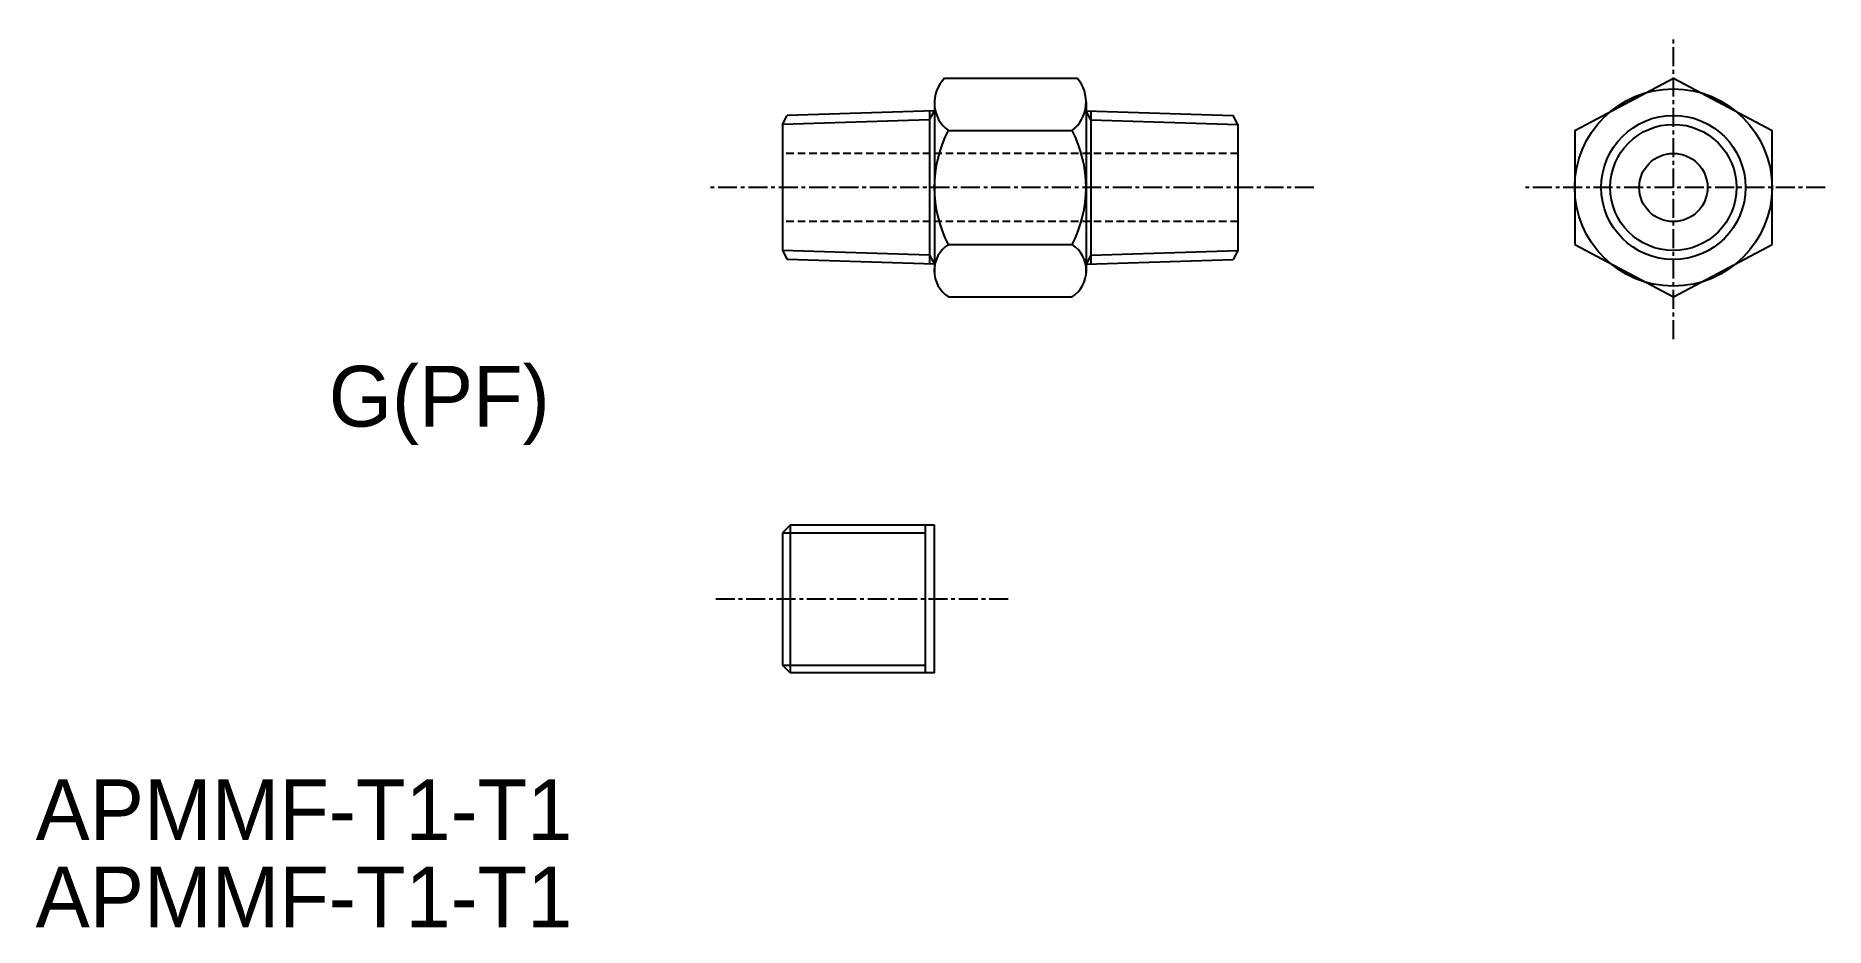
# Model space of a CAD drawing. Extents: x 87 to 205, y 164 to 223.
import ezdxf

# ---------------------------------------------------------------- set-up
doc = ezdxf.new("R2010")
doc.units = 0
doc.linetypes.add('CENTER', pattern=[2, 1.25, -0.25, 0.25, -0.25])
doc.linetypes.add('DASHED', pattern=[0.75, 0.5, -0.25])
doc.layers.get('0').update_dxf_attribs({"linetype": 'CONTINUOUS'})
doc.layers.add('CENTER', color=1, linetype='CENTER')

msp = doc.modelspace()

# ---------------------------------------------------------------- linework, layer by layer
at = {"color": 7, "linetype": 'CONTINUOUS'}
for p, q in [((147.22, 219.87), (155.94, 219.87)), ((188.72, 216.42), (195.22, 219.87)), ((195.22, 219.87), (201.72, 216.42)), ((146.54, 218.3), (146.54, 207.04)), ((156.54, 218.3), (156.54, 207.04)), ((136.54, 216.83), (136.84, 217.42)), ((146.54, 217.72), (136.84, 217.42)), ((146.23, 217.71), (146.23, 207.63)), ((156.54, 217.72), (166.23, 217.42)), ((156.84, 217.71), (156.84, 207.63)), ((166.54, 216.83), (166.23, 217.42)), ((136.54, 216.83), (136.54, 208.51)), ((147.47, 216.42), (155.61, 216.42)), ((166.54, 216.83), (166.54, 208.51)), ((188.72, 216.42), (188.72, 208.92)), ((201.72, 208.92), (201.72, 216.42)), ((147.47, 208.92), (155.61, 208.92)), ((188.72, 208.92), (195.22, 205.47)), ((195.22, 205.47), (201.72, 208.92)), ((136.54, 208.51), (136.84, 207.92)), ((146.54, 207.62), (136.84, 207.92)), ((156.54, 207.62), (166.23, 207.92)), ((166.54, 208.51), (166.23, 207.92)), ((147.47, 205.47), (155.61, 205.47))]:
    msp.add_line(p, q, dxfattribs=at)
at = {"color": 3, "linetype": 'CONTINUOUS'}
for p, q in [((146.23, 217.13), (136.54, 216.83)), ((146.23, 217.13), (146.54, 217.72)), ((156.84, 217.13), (156.54, 217.72)), ((156.84, 217.13), (166.54, 216.83)), ((146.23, 208.21), (136.54, 208.51)), ((146.23, 208.21), (146.54, 207.62)), ((156.84, 208.21), (156.54, 207.62)), ((156.84, 208.21), (166.54, 208.51))]:
    msp.add_line(p, q, dxfattribs=at)
at = {"color": 3, "linetype": 'DASHED'}
for p, q in [((166.54, 214.92), (136.54, 214.92)), ((166.54, 210.42), (136.54, 210.42))]:
    msp.add_line(p, q, dxfattribs=at)
for p, q in [((137.04, 190.41), (136.54, 189.91)), ((136.54, 189.91), (136.54, 181.18)), ((146.54, 190.41), (137.04, 190.41)), ((137.04, 190.41), (137.04, 180.68)), ((145.94, 190.41), (145.94, 180.68)), ((146.54, 180.68), (146.54, 190.41)), ((137.04, 180.68), (136.54, 181.18)), ((146.54, 180.68), (137.04, 180.68))]:
    msp.add_line(p, q)
at = {"color": 3}
for p, q in [((136.54, 189.91), (145.94, 189.91)), ((136.54, 181.18), (145.94, 181.18))]:
    msp.add_line(p, q, dxfattribs=at)
at = {"color": 7, "linetype": 'CONTINUOUS'}
for radius in [6.5, 4.75, 2.25]:
    msp.add_circle((195.22, 212.67), radius, dxfattribs=at)
at = {"color": 3, "linetype": 'CONTINUOUS'}
msp.add_circle((195.22, 212.67), 4.16, dxfattribs=at)
at = {"color": 7, "linetype": 'CONTINUOUS'}
for centre, radius, start, end in [((148.8, 218.25), 2.26, 134.37, 233.8664), ((154.18, 218.3), 2.36, 307.341, 41.7264), ((154.58, 212.67), 8.05, 152.2042, 207.7958), ((147.47, 216.42), 3.73e-14, 315, 60.318), ((148.49, 212.67), 8.05, 332.2042, 27.7958), ((148.59, 207.19), 2.06, 123.0818, 236.9182), ((154.49, 207.19), 2.06, 303.0818, 56.9182)]:
    msp.add_arc(centre, radius, start, end, dxfattribs=at)
at = {"layer": 'CENTER', "color": 1, "linetype": 'CENTER'}
for p, q in [((195.22, 202.67), (195.22, 222.67)), ((171.54, 212.67), (131.54, 212.67)), ((205.22, 212.67), (185.22, 212.67)), ((132.15, 185.55), (151.54, 185.55))]:
    msp.add_line(p, q, dxfattribs=at)

# ---------------------------------------------------------------- texts
at = {"color": 7, "linetype": 'CONTINUOUS'}
for s, p in [('G(PF)', (106.65, 196.91)), ('APMMF-T1-T1', (87.34, 169.65)), ('APMMF-T1-T1', (87.34, 163.91))]:
    msp.add_text(s, height=4, dxfattribs=at).set_placement(p)

doc.saveas('drawing.dxf')
